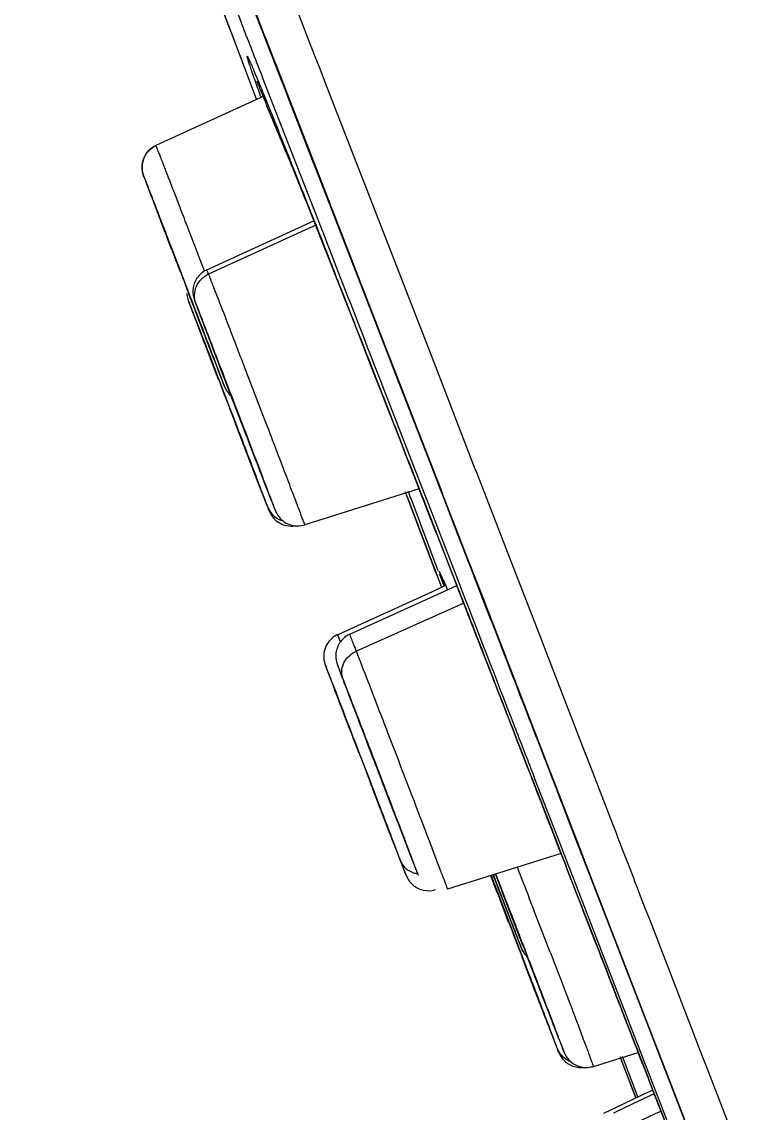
# Model space of a CAD drawing. Header units: millimetres. Extents: x 19741 to 22117, y -10160 to -6800.
# Drawn here: x 21590.58 to 21599.55, y -8126.5 to -8112.78 of the extents above; entities that cross this region are included whole.
import ezdxf

# ---------------------------------------------------------------- set-up
doc = ezdxf.new("R2010")
doc.units = ezdxf.units.MM

msp = doc.modelspace()

# ---------------------------------------------------------------- linework, layer by layer
at = {"linetype": 'Continuous'}
for p, q in [((21594.337, -8113.403), (21594.387, -8113.531)), ((21593.674, -8113.655), (21593.61, -8113.49)), ((21593.801, -8113.412), (21593.864, -8113.576)), ((21593.873, -8113.572), (21593.81, -8113.409)), ((21594.387, -8113.531), (21594.947, -8114.972)), ((21593.45, -8113.552), (21593.526, -8113.752)), ((21593.996, -8114.481), (21593.674, -8113.655)), ((21593.864, -8113.576), (21594.19, -8114.412)), ((21594.201, -8114.414), (21593.873, -8113.572)), ((21593.621, -8113.717), (21592.266, -8114.339)), ((21593.586, -8113.727), (21593.572, -8113.689)), ((21593.951, -8113.798), (21594.192, -8114.417)), ((21594.225, -8115.069), (21593.996, -8114.481)), ((21594.19, -8114.412), (21594.422, -8115.009)), ((21594.192, -8114.417), (21594.369, -8114.874)), ((21594.413, -8114.962), (21594.201, -8114.414)), ((21593.964, -8114.564), (21593.944, -8114.514)), ((21594.139, -8115.001), (21593.944, -8114.514)), ((21593.948, -8114.511), (21593.954, -8114.526)), ((21594.369, -8114.874), (21594.443, -8115.062)), ((21594.186, -8115.118), (21594.139, -8115.001)), ((21594.431, -8115.008), (21594.413, -8114.962)), ((21594.491, -8115.162), (21594.418, -8114.975)), ((21594.422, -8115.009), (21594.438, -8115.049)), ((21594.428, -8115.024), (21594.443, -8115.064)), ((21594.446, -8115.048), (21594.431, -8115.008)), ((21594.438, -8115.049), (21594.477, -8115.15)), ((21594.475, -8115.122), (21594.446, -8115.048)), ((21594.947, -8114.972), (21595.67, -8116.835)), ((21594.178, -8115.099), (21594.177, -8115.096)), ((21594.177, -8115.096), (21594.186, -8115.118)), ((21594.209, -8115.176), (21594.178, -8115.099)), ((21594.18, -8115.098), (21594.204, -8115.157)), ((21594.202, -8115.153), (21594.25, -8115.274)), ((21594.305, -8115.42), (21594.208, -8115.174)), ((21594.305, -8115.42), (21594.209, -8115.176)), ((21594.234, -8115.091), (21594.225, -8115.069)), ((21594.252, -8115.139), (21594.228, -8115.077)), ((21594.25, -8115.132), (21594.234, -8115.091)), ((21594.334, -8115.348), (21594.25, -8115.132)), ((21594.443, -8115.062), (21594.545, -8115.326)), ((21594.485, -8115.147), (21594.475, -8115.122)), ((21594.477, -8115.15), (21594.54, -8115.314)), ((21594.548, -8115.31), (21594.485, -8115.147)), ((21592.906, -8115.902), (21594.259, -8115.282)), ((21594.25, -8115.274), (21594.275, -8115.336)), ((21594.54, -8115.314), (21595.199, -8117.01)), ((21594.545, -8115.326), (21594.598, -8115.462)), ((21595.207, -8117.008), (21594.548, -8115.31)), ((21594.283, -8115.337), (21592.928, -8115.955)), ((21594.275, -8115.336), (21594.446, -8115.771)), ((21594.354, -8115.401), (21594.334, -8115.348)), ((21594.598, -8115.462), (21595.098, -8116.749)), ((21592.823, -8115.776), (21592.759, -8115.61)), ((21592.877, -8115.916), (21592.823, -8115.776)), ((21592.676, -8116.18), (21592.612, -8116.013)), ((21592.688, -8116.328), (21592.687, -8116.325)), ((21592.687, -8116.325), (21592.687, -8116.325)), ((21592.753, -8116.5), (21592.818, -8116.673)), ((21592.818, -8116.673), (21592.855, -8116.769)), ((21592.855, -8116.769), (21592.863, -8116.79)), ((21592.863, -8116.79), (21592.901, -8116.889)), ((21595.098, -8116.749), (21595.814, -8118.593)), ((21595.67, -8116.835), (21595.716, -8116.954)), ((21592.901, -8116.889), (21592.993, -8117.131)), ((21595.716, -8116.954), (21596.277, -8118.402)), ((21593.388, -8117.145), (21593.367, -8117.088)), ((21594.95, -8117.054), (21595.016, -8117.224)), ((21595.011, -8117.091), (21594.993, -8117.044)), ((21595.014, -8117.099), (21594.995, -8117.051)), ((21595.056, -8117.207), (21595.011, -8117.091)), ((21595.199, -8117.01), (21595.245, -8117.128)), ((21595.253, -8117.125), (21595.207, -8117.008)), ((21592.993, -8117.131), (21592.998, -8117.145)), ((21592.998, -8117.145), (21593.048, -8117.276)), ((21593.053, -8117.265), (21593.003, -8117.135)), ((21595.642, -8118.717), (21595.056, -8117.207)), ((21595.245, -8117.128), (21595.808, -8118.579)), ((21595.808, -8118.557), (21595.253, -8117.125)), ((21593.157, -8117.537), (21593.053, -8117.265)), ((21593.184, -8117.606), (21593.157, -8117.537)), ((21593.204, -8117.659), (21593.184, -8117.606)), ((21593.262, -8117.81), (21593.204, -8117.659)), ((21593.433, -8118.069), (21593.439, -8118.084)), ((21593.439, -8118.084), (21593.48, -8118.191)), ((21593.48, -8118.191), (21593.486, -8118.207)), ((21593.486, -8118.207), (21593.528, -8118.316)), ((21593.528, -8118.316), (21593.649, -8118.629)), ((21595.469, -8118.383), (21595.605, -8118.73)), ((21596.277, -8118.402), (21596.299, -8118.458)), ((21596.282, -8118.415), (21596.304, -8118.471)), ((21596.299, -8118.458), (21596.727, -8119.564)), ((21595.817, -8118.581), (21595.808, -8118.557)), ((21595.808, -8118.579), (21595.83, -8118.636)), ((21595.867, -8118.71), (21595.812, -8118.569)), ((21595.814, -8118.593), (21595.835, -8118.65)), ((21595.814, -8118.596), (21595.86, -8118.713)), ((21595.814, -8118.596), (21595.86, -8118.713)), ((21595.83, -8118.614), (21595.817, -8118.581)), ((21595.839, -8118.637), (21595.83, -8118.614)), ((21593.649, -8118.629), (21593.681, -8118.71)), ((21593.681, -8118.71), (21593.686, -8118.725)), ((21595.575, -8118.655), (21594.136, -8119.106)), ((21595.396, -8118.687), (21595.431, -8118.778)), ((21595.397, -8118.689), (21595.432, -8118.78)), ((21595.401, -8118.7), (21595.428, -8118.77)), ((21595.464, -8118.755), (21595.439, -8118.687)), ((21595.473, -8118.777), (21595.464, -8118.755)), ((21595.605, -8118.73), (21595.628, -8118.79)), ((21595.609, -8118.741), (21595.633, -8118.802)), ((21595.666, -8118.778), (21595.642, -8118.717)), ((21595.669, -8118.787), (21595.646, -8118.726)), ((21595.83, -8118.636), (21595.854, -8118.697)), ((21595.835, -8118.65), (21595.859, -8118.711)), ((21595.853, -8118.674), (21595.839, -8118.637)), ((21595.862, -8118.698), (21595.853, -8118.674)), ((21595.854, -8118.697), (21596.034, -8119.161)), ((21595.859, -8118.711), (21596.202, -8119.595)), ((21596.04, -8119.157), (21595.862, -8118.698)), ((21593.672, -8118.887), (21593.634, -8118.784)), ((21593.749, -8118.884), (21593.75, -8118.887)), ((21595.428, -8118.77), (21595.44, -8118.803)), ((21595.431, -8118.778), (21595.783, -8119.704)), ((21595.437, -8118.793), (21595.782, -8119.703)), ((21595.477, -8118.788), (21595.468, -8118.766)), ((21595.816, -8119.686), (21595.473, -8118.777)), ((21595.628, -8118.79), (21595.974, -8119.677)), ((21596.011, -8119.667), (21595.666, -8118.778)), ((21594.137, -8119.107), (21594.136, -8119.106)), ((21596.034, -8119.161), (21596.2, -8119.59)), ((21596.189, -8119.54), (21596.04, -8119.157)), ((21596.21, -8119.595), (21596.189, -8119.54)), ((21596.727, -8119.564), (21597.116, -8120.568)), ((21595.782, -8119.703), (21595.783, -8119.704)), ((21595.783, -8119.704), (21595.8, -8119.75)), ((21595.784, -8119.706), (21595.855, -8119.893)), ((21595.784, -8119.706), (21595.801, -8119.752)), ((21595.974, -8119.677), (21596.045, -8119.858)), ((21596.076, -8119.836), (21596.011, -8119.667)), ((21596.2, -8119.59), (21596.262, -8119.749)), ((21596.202, -8119.595), (21596.263, -8119.753)), ((21596.251, -8119.699), (21596.207, -8119.587)), ((21596.271, -8119.752), (21596.251, -8119.699)), ((21595.8, -8119.75), (21595.8, -8119.75)), ((21595.8, -8119.75), (21595.854, -8119.893)), ((21595.885, -8119.867), (21595.833, -8119.73)), ((21595.88, -8119.846), (21595.891, -8119.874)), ((21596.262, -8119.749), (21596.297, -8119.841)), ((21596.263, -8119.753), (21596.297, -8119.841)), ((21596.34, -8119.93), (21596.269, -8119.747)), ((21594.702, -8120.484), (21595.938, -8119.919)), ((21594.805, -8120.373), (21595.787, -8119.924)), ((21595.787, -8119.924), (21595.91, -8119.868)), ((21595.933, -8119.92), (21595.909, -8119.867)), ((21595.938, -8119.919), (21596.057, -8119.865)), ((21596.048, -8119.869), (21596.044, -8119.857)), ((21597.133, -8121.979), (21596.34, -8119.93)), ((21596.135, -8120.092), (21594.786, -8120.697)), ((21594.55, -8120.489), (21594.805, -8120.373)), ((21594.702, -8120.483), (21594.702, -8120.483)), ((21597.116, -8120.568), (21597.167, -8120.7)), ((21597.167, -8120.7), (21597.175, -8120.72)), ((21597.171, -8120.711), (21597.179, -8120.731)), ((21597.175, -8120.72), (21597.629, -8121.895)), ((21594.396, -8120.874), (21594.399, -8120.881)), ((21594.399, -8120.881), (21594.404, -8120.894)), ((21594.404, -8120.894), (21594.415, -8120.925)), ((21594.415, -8120.925), (21594.46, -8121.043)), ((21594.46, -8121.045), (21594.46, -8121.044)), ((21594.46, -8121.045), (21594.523, -8121.21)), ((21594.523, -8121.21), (21594.557, -8121.3)), ((21594.557, -8121.3), (21594.565, -8121.322)), ((21594.565, -8121.322), (21594.599, -8121.409)), ((21594.599, -8121.409), (21594.604, -8121.422)), ((21594.604, -8121.422), (21594.692, -8121.653)), ((21594.692, -8121.653), (21594.698, -8121.668)), ((21594.698, -8121.668), (21594.795, -8121.922)), ((21594.8, -8121.914), (21594.782, -8121.866)), ((21597.629, -8121.895), (21597.671, -8122.003)), ((21597.633, -8121.904), (21597.691, -8122.054)), ((21594.852, -8122.049), (21594.8, -8121.914)), ((21594.958, -8122.324), (21594.852, -8122.049)), ((21597.165, -8122.062), (21597.133, -8121.979)), ((21597.165, -8122.06), (21597.133, -8121.979)), ((21597.671, -8122.003), (21597.687, -8122.043)), ((21597.687, -8122.043), (21598.005, -8122.866)), ((21597.163, -8122.076), (21597.205, -8122.183)), ((21597.214, -8122.187), (21597.165, -8122.06)), ((21597.166, -8122.085), (21597.229, -8122.248)), ((21597.205, -8122.183), (21597.225, -8122.236)), ((21596.983, -8122.27), (21597.004, -8122.323)), ((21596.987, -8122.28), (21597.008, -8122.334)), ((21597.004, -8122.323), (21597.321, -8123.141)), ((21597.035, -8122.312), (21597.015, -8122.258)), ((21597.039, -8122.321), (21597.018, -8122.268)), ((21597.351, -8123.128), (21597.035, -8122.312)), ((21597.234, -8122.24), (21597.214, -8122.187)), ((21597.236, -8122.245), (21597.215, -8122.191)), ((21597.225, -8122.236), (21597.538, -8123.045)), ((21597.527, -8122.998), (21597.234, -8122.24)), ((21595.152, -8122.453), (21595.254, -8122.716)), ((21595.098, -8122.711), (21595.228, -8123.048)), ((21595.254, -8122.716), (21595.3, -8122.834)), ((21597.406, -8122.704), (21597.542, -8123.054)), ((21595.3, -8122.834), (21595.306, -8122.852)), ((21595.306, -8122.852), (21595.344, -8122.949)), ((21598.005, -8122.866), (21598.054, -8122.993)), ((21595.344, -8122.949), (21595.351, -8122.967)), ((21595.351, -8122.967), (21595.385, -8123.057)), ((21597.32, -8123.14), (21597.234, -8122.918)), ((21597.593, -8123.167), (21597.527, -8122.998)), ((21595.345, -8123.339), (21595.245, -8123.074)), ((21595.385, -8123.057), (21595.391, -8123.072)), ((21595.391, -8123.072), (21595.493, -8123.333)), ((21597.413, -8123.379), (21597.32, -8123.14)), ((21597.321, -8123.141), (21597.335, -8123.175)), ((21597.398, -8123.249), (21597.351, -8123.128)), ((21597.65, -8123.315), (21597.532, -8123.01)), ((21597.538, -8123.045), (21597.587, -8123.171)), ((21597.542, -8123.054), (21597.59, -8123.179)), ((21597.359, -8123.239), (21595.932, -8123.687)), ((21597.335, -8123.175), (21597.391, -8123.321)), ((21597.453, -8123.391), (21597.398, -8123.249)), ((21597.587, -8123.171), (21597.609, -8123.23)), ((21597.59, -8123.179), (21597.634, -8123.293)), ((21597.591, -8123.182), (21597.635, -8123.297)), ((21597.619, -8123.236), (21597.593, -8123.167)), ((21597.609, -8123.23), (21597.632, -8123.287)), ((21597.637, -8123.283), (21597.619, -8123.236)), ((21597.646, -8123.304), (21597.637, -8123.283)), ((21595.363, -8123.385), (21595.345, -8123.339)), ((21595.493, -8123.333), (21595.493, -8123.335)), ((21597.391, -8123.321), (21597.413, -8123.377)), ((21597.393, -8123.325), (21597.423, -8123.403)), ((21597.413, -8123.377), (21597.421, -8123.397)), ((21597.421, -8123.397), (21597.933, -8124.717)), ((21597.514, -8123.549), (21597.452, -8123.389)), ((21597.632, -8123.287), (21597.64, -8123.309)), ((21597.634, -8123.293), (21597.718, -8123.509)), ((21597.635, -8123.297), (21597.644, -8123.318)), ((21597.64, -8123.309), (21597.704, -8123.474)), ((21597.713, -8123.479), (21597.646, -8123.304)), ((21596.647, -8123.948), (21596.479, -8123.514)), ((21596.666, -8123.914), (21596.511, -8123.506)), ((21596.533, -8123.498), (21596.656, -8123.82)), ((21597.961, -8124.703), (21597.514, -8123.549)), ((21597.704, -8123.474), (21597.719, -8123.512)), ((21598.149, -8124.605), (21597.713, -8123.479)), ((21597.716, -8123.506), (21598.149, -8124.623)), ((21597.718, -8123.509), (21598.152, -8124.633)), ((21596.606, -8123.777), (21596.699, -8124.015)), ((21596.656, -8123.82), (21596.786, -8124.159)), ((21596.751, -8124.22), (21596.647, -8123.948)), ((21596.741, -8124.111), (21596.666, -8123.914)), ((21596.699, -8124.015), (21596.766, -8124.188)), ((21596.749, -8124.146), (21596.779, -8124.223)), ((21596.86, -8124.504), (21596.751, -8124.22)), ((21596.766, -8124.188), (21596.829, -8124.35)), ((21596.779, -8124.223), (21596.783, -8124.234)), ((21596.783, -8124.234), (21596.808, -8124.296)), ((21596.821, -8124.321), (21596.799, -8124.262)), ((21596.829, -8124.35), (21596.848, -8124.398)), ((21596.848, -8124.398), (21596.854, -8124.414)), ((21596.854, -8124.414), (21596.858, -8124.424)), ((21596.858, -8124.424), (21596.861, -8124.43)), ((21596.915, -8124.647), (21596.86, -8124.504)), ((21599.032, -8126.891), (21598.149, -8124.605)), ((21598.149, -8124.623), (21598.687, -8126.016)), ((21598.152, -8124.633), (21598.735, -8126.14)), ((21596.916, -8124.671), (21597.018, -8124.937)), ((21598.839, -8126.975), (21597.961, -8124.703)), ((21597.018, -8124.937), (21597.062, -8125.052)), ((21597.062, -8125.052), (21597.17, -8125.33)), ((21597.17, -8125.33), (21597.239, -8125.509)), ((21597.239, -8125.509), (21597.302, -8125.669)), ((21597.314, -8125.694), (21597.278, -8125.598)), ((21597.302, -8125.669), (21597.319, -8125.713)), ((21597.319, -8125.713), (21597.325, -8125.728)), ((21597.325, -8125.728), (21597.329, -8125.738)), ((21597.329, -8125.738), (21597.331, -8125.743)), ((21597.379, -8125.695), (21597.378, -8125.692)), ((21597.379, -8125.695), (21597.387, -8125.715)), ((21597.387, -8125.715), (21597.393, -8125.729)), ((21597.393, -8125.729), (21597.395, -8125.735)), ((21597.395, -8125.735), (21597.397, -8125.741)), ((21597.765, -8125.916), (21598.33, -8125.742)), ((21598.1, -8125.793), (21598.298, -8126.312)), ((21598.103, -8125.802), (21598.296, -8126.307)), ((21598.325, -8126.299), (21598.133, -8125.794)), ((21599.126, -8125.766), (21599.183, -8125.913)), ((21599.167, -8125.87), (21599.183, -8125.912)), ((21598.687, -8126.016), (21599.025, -8126.89)), ((21599.183, -8125.912), (21599.548, -8126.858)), ((21598.735, -8126.14), (21599.028, -8126.898)), ((21598.531, -8126.262), (21598.269, -8126.385)), ((21598.139, -8126.39), (21597.891, -8126.508)), ((21598.269, -8126.385), (21598.018, -8126.505))]:
    msp.add_line(p, q, dxfattribs=at)
for points in [[(21592.799, -8111.827), (21592.928, -8112.17), (21593.065, -8112.533), (21593.211, -8112.919), (21593.366, -8113.329), (21593.53, -8113.764)], [(21594.139, -8115.001), (21594.099, -8114.9), (21594.063, -8114.811), (21594.032, -8114.733), (21594.005, -8114.666), (21593.964, -8114.564)], [(21593.835, -8119.092), (21593.849, -8119.099), (21593.867, -8119.106), (21593.887, -8119.113), (21593.909, -8119.118), (21593.934, -8119.122), (21593.96, -8119.124), (21593.987, -8119.123), (21594.013, -8119.121), (21594.018, -8119.12)], [(21594.55, -8120.488), (21594.537, -8120.494), (21594.513, -8120.508), (21594.49, -8120.524), (21594.472, -8120.54), (21594.455, -8120.556), (21594.439, -8120.575), (21594.422, -8120.598), (21594.408, -8120.624), (21594.396, -8120.65), (21594.388, -8120.673), (21594.382, -8120.694), (21594.378, -8120.715), (21594.376, -8120.735), (21594.375, -8120.753), (21594.375, -8120.77), (21594.376, -8120.788), (21594.378, -8120.805), (21594.381, -8120.819), (21594.383, -8120.832), (21594.386, -8120.842), (21594.388, -8120.85), (21594.39, -8120.855), (21594.391, -8120.859), (21594.392, -8120.862), (21594.393, -8120.865), (21594.394, -8120.868), (21594.396, -8120.874)], [(21596.503, -8123.508), (21596.513, -8123.535), (21596.606, -8123.777)], [(21596.861, -8124.43), (21596.862, -8124.433), (21596.863, -8124.436), (21596.865, -8124.44), (21596.867, -8124.445), (21596.87, -8124.451), (21596.875, -8124.46), (21596.881, -8124.471)], [(21596.881, -8124.471), (21596.889, -8124.483), (21596.897, -8124.496), (21596.907, -8124.509), (21596.919, -8124.522), (21596.93, -8124.533)], [(21597.331, -8125.743), (21597.333, -8125.746), (21597.334, -8125.749), (21597.336, -8125.753), (21597.338, -8125.758), (21597.342, -8125.766), (21597.347, -8125.775), (21597.353, -8125.786), (21597.36, -8125.797), (21597.369, -8125.81), (21597.379, -8125.823), (21597.39, -8125.835), (21597.401, -8125.847), (21597.413, -8125.858), (21597.427, -8125.869), (21597.441, -8125.88), (21597.456, -8125.889), (21597.472, -8125.898)], [(21597.397, -8125.741), (21597.399, -8125.744), (21597.4, -8125.747), (21597.402, -8125.751), (21597.404, -8125.755), (21597.407, -8125.762), (21597.412, -8125.771), (21597.418, -8125.782), (21597.425, -8125.794), (21597.433, -8125.806), (21597.443, -8125.818), (21597.453, -8125.83), (21597.464, -8125.841), (21597.476, -8125.853), (21597.488, -8125.863), (21597.502, -8125.874), (21597.516, -8125.883), (21597.532, -8125.892), (21597.548, -8125.901), (21597.564, -8125.908), (21597.582, -8125.914), (21597.6, -8125.92), (21597.618, -8125.924), (21597.637, -8125.927), (21597.656, -8125.929), (21597.676, -8125.93), (21597.695, -8125.929), (21597.714, -8125.927), (21597.734, -8125.924), (21597.753, -8125.92), (21597.765, -8125.916)], [(21597.472, -8125.898), (21597.489, -8125.906), (21597.506, -8125.913), (21597.524, -8125.919), (21597.543, -8125.924), (21597.562, -8125.928), (21597.582, -8125.931), (21597.601, -8125.932), (21597.621, -8125.932), (21597.641, -8125.93), (21597.653, -8125.929)], [(21598.513, -8126.215), (21598.383, -8126.276), (21598.139, -8126.39)]]:
    msp.add_lwpolyline(points, dxfattribs=at)
for centre, radius, start, end in [((21527.66, -8143.684), 70.516, 20.67733, 20.80857), ((21589.9, -8120.289), 4.024, 20.0036, 20.3957), ((21593.943, -8118.775), 0.294, 239.6993, 249.2309), ((21593.944, -8118.774), 0.296, 249.2276, 254.061), ((21595.594, -8123.199), 0.297, 252.3745, 262.6144), ((21369.507, -8212.607), 244.173, 21.15651, 21.28677), ((21520.29, -8153.171), 81.788, 20.69896, 20.81255), ((21534.398, -8149.32), 67.206, 20.6697, 20.79882), ((21593.2, -8127.225), 4.389, 20.0701, 20.4147), ((21597.547, -8125.604), 0.25, 201.1097, 207.0607), ((21622.128, -8177.491), 56.169, 114.746, 115.3259)]:
    msp.add_arc(centre, radius, start, end, dxfattribs=at)
for centre, major_axis, ratio, start_param, end_param in [((21592.622, -8116.049), (-0.144, 0.376), 0.002904, -3.142593, -0.001), ((21593.182, -8117.614), (-0.144, 0.376), 0.002907, 3.140835, 6.542189), ((21593.261, -8117.611), (-0.144, 0.376), 0.002907, -3.402599, 0.000077), ((21594.905, -8122.197), (-0.144, 0.376), 0.002914, 3.140874, 6.802669), ((21595.057, -8122.192), (-0.144, 0.376), 0.002914, -3.663083, 0.000106), ((21596.813, -8124.393), (-0.144, 0.375), 0.002916, 3.140941, 6.543123), ((21596.879, -8124.39), (-0.144, 0.375), 0.002916, -3.403539, 0.00018)]:
    msp.add_ellipse(centre, major_axis=major_axis, ratio=ratio, start_param=start_param, end_param=end_param, dxfattribs=at)
for points, knots in [([(21590.58, -8105.259), (21590.59, -8105.278), (21590.618, -8105.343), (21590.712, -8105.561), (21590.889, -8106), (21591.176, -8106.714), (21591.556, -8107.674), (21592.029, -8108.876), (21592.839, -8110.943), (21593.489, -8112.611), (21593.951, -8113.798)], [0, 0, 0, 0, 0.007104, 0.023093, 0.07775, 0.161702, 0.274395, 0.415278, 0.583701, 1, 1, 1, 1]), ([(21591.316, -8105.669), (21591.511, -8106.164), (21592.523, -8108.74), (21593.527, -8111.319), (21594.337, -8113.403)], [0, 0, 0, 0, 0.192266, 1, 1, 1, 1]), ([(21593.61, -8113.49), (21593.531, -8113.286), (21593.233, -8112.521), (21592.934, -8111.757), (21592.715, -8111.196)], [0, 0, 0, 0, 0.266566, 1, 1, 1, 1]), ([(21592.98, -8111.308), (21593.045, -8111.474), (21593.319, -8112.175), (21593.592, -8112.877), (21593.801, -8113.412)], [0, 0, 0, 0, 0.237054, 1, 1, 1, 1]), ([(21593.81, -8113.409), (21593.741, -8113.231), (21593.474, -8112.545), (21593.207, -8111.86), (21593.009, -8111.352)], [0, 0, 0, 0, 0.260006, 1, 1, 1, 1]), ([(21592.742, -8111.677), (21592.798, -8111.825), (21593.034, -8112.45), (21593.27, -8113.075), (21593.45, -8113.552)], [0, 0, 0, 0, 0.236953, 1, 1, 1, 1]), ([(21593.572, -8113.689), (21593.548, -8113.62), (21593.513, -8113.524), (21593.472, -8113.406), (21593.449, -8113.339), (21593.433, -8113.289), (21593.419, -8113.248), (21593.416, -8113.232), (21593.411, -8113.216), (21593.413, -8113.216)], [0, 0, 0, 0, 0.439073, 0.611369, 0.752126, 0.861318, 0.938928, 0.984991, 1, 1, 1, 1]), ([(21593.413, -8113.216), (21593.416, -8113.215), (21593.421, -8113.23), (21593.433, -8113.248), (21593.449, -8113.288), (21593.472, -8113.338), (21593.5, -8113.405), (21593.55, -8113.523), (21593.589, -8113.619), (21593.617, -8113.688)], [0, 0, 0, 0, 0.017939, 0.066225, 0.145189, 0.254852, 0.395196, 0.566192, 1, 1, 1, 1]), ([(21593.613, -8113.719), (21593.602, -8113.692), (21593.587, -8113.654), (21593.568, -8113.608), (21593.557, -8113.581), (21593.548, -8113.561), (21593.543, -8113.545), (21593.538, -8113.539), (21593.537, -8113.532), (21593.536, -8113.532)], [0, 0, 0, 0, 0.432114, 0.60383, 0.745132, 0.855703, 0.935235, 0.983424, 1, 1, 1, 1]), ([(21593.998, -8114.649), (21593.957, -8114.553), (21593.827, -8114.244), (21593.7, -8113.934), (21593.613, -8113.719)], [0, 0, 0, 0, 0.308976, 1, 1, 1, 1]), ([(21593.617, -8113.688), (21593.64, -8113.744), (21593.751, -8114.018), (21593.861, -8114.292), (21593.948, -8114.511)], [0, 0, 0, 0, 0.204374, 1, 1, 1, 1]), ([(21592.111, -8114.719), (21592.085, -8114.65), (21592.085, -8114.486), (21592.199, -8114.369), (21592.266, -8114.339)], [0, 0, 0, 0, 0.499819, 1, 1, 1, 1]), ([(21592.266, -8114.339), (21592.22, -8114.36), (21592.137, -8114.428), (21592.083, -8114.569), (21592.094, -8114.674), (21592.122, -8114.748), (21592.151, -8114.827), (21592.201, -8114.959), (21592.27, -8115.141), (21592.355, -8115.365), (21592.453, -8115.62), (21592.522, -8115.799), (21592.557, -8115.893)], [0, 0, 0, 0, 0.089813, 0.179189, 0.254764, 0.270171, 0.319167, 0.402998, 0.518835, 0.661492, 0.824398, 1, 1, 1, 1]), ([(21592.759, -8115.61), (21592.726, -8115.523), (21592.661, -8115.355), (21592.568, -8115.113), (21592.484, -8114.896), (21592.412, -8114.709), (21592.359, -8114.574), (21592.325, -8114.485), (21592.305, -8114.435), (21592.289, -8114.394), (21592.278, -8114.368), (21592.273, -8114.352), (21592.268, -8114.346), (21592.268, -8114.339), (21592.266, -8114.338)], [0, 0, 0, 0, 0.204954, 0.396494, 0.569072, 0.717735, 0.838143, 0.886653, 0.926893, 0.95852, 0.981329, 0.989387, 0.995194, 1, 1, 1, 1]), ([(21593.953, -8114.526), (21593.971, -8114.57), (21594.047, -8114.761), (21594.123, -8114.952), (21594.18, -8115.098)], [0, 0, 0, 0, 0.2334, 1, 1, 1, 1]), ([(21592.111, -8114.719), (21592.112, -8114.725), (21592.122, -8114.746), (21592.138, -8114.795), (21592.169, -8114.874), (21592.209, -8114.982), (21592.261, -8115.116), (21592.345, -8115.338), (21592.412, -8115.514), (21592.459, -8115.637)], [0, 0, 0, 0, 0.018649, 0.07098, 0.157765, 0.276607, 0.42418, 0.59676, 1, 1, 1, 1]), ([(21592.612, -8116.013), (21592.549, -8115.848), (21592.456, -8115.607), (21592.339, -8115.302), (21592.264, -8115.108), (21592.203, -8114.95), (21592.16, -8114.843), (21592.136, -8114.778), (21592.122, -8114.746), (21592.116, -8114.726), (21592.111, -8114.719)], [0, 0, 0, 0, 0.383694, 0.55638, 0.707451, 0.831489, 0.923701, 0.956523, 0.980043, 1, 1, 1, 1]), ([(21596.044, -8119.857), (21595.864, -8119.396), (21595.287, -8117.916), (21594.708, -8116.437), (21594.305, -8115.42)], [0, 0, 0, 0, 0.311463, 1, 1, 1, 1]), ([(21594.993, -8117.044), (21594.938, -8116.903), (21594.725, -8116.355), (21594.512, -8115.807), (21594.354, -8115.399)], [0, 0, 0, 0, 0.256908, 1, 1, 1, 1]), ([(21594.446, -8115.771), (21594.485, -8115.87), (21594.653, -8116.298), (21594.821, -8116.725), (21594.95, -8117.054)], [0, 0, 0, 0, 0.231676, 1, 1, 1, 1]), ([(21592.906, -8115.901), (21592.861, -8115.921), (21592.782, -8115.985), (21592.724, -8116.12), (21592.731, -8116.227), (21592.757, -8116.301), (21592.785, -8116.374), (21592.83, -8116.493), (21592.892, -8116.658), (21592.971, -8116.864), (21593.061, -8117.101), (21593.125, -8117.268), (21593.159, -8117.356)], [0, 0, 0, 0, 0.091338, 0.182531, 0.265393, 0.285052, 0.331281, 0.411389, 0.523485, 0.663028, 0.824146, 1, 1, 1, 1]), ([(21592.769, -8116.326), (21592.743, -8116.259), (21592.747, -8116.097), (21592.861, -8115.985), (21592.928, -8115.955)], [0, 0, 0, 0, 0.493838, 1, 1, 1, 1]), ([(21592.928, -8115.955), (21592.925, -8115.947), (21592.919, -8115.934), (21592.913, -8115.916), (21592.908, -8115.907), (21592.907, -8115.901), (21592.906, -8115.901)], [0, 0, 0, 0, 0.43093, 0.74203, 0.932091, 1, 1, 1, 1]), ([(21593.007, -8116.158), (21592.999, -8116.137), (21592.973, -8116.069), (21592.946, -8116.001), (21592.928, -8115.955)], [0, 0, 0, 0, 0.315066, 1, 1, 1, 1]), ([(21593.003, -8117.135), (21592.95, -8116.997), (21592.9, -8116.865), (21592.639, -8116.196), (21592.688, -8116.328)], [0, 0, 0, 0, 0.509836, 1, 1, 1, 1]), ([(21592.653, -8116.2), (21592.655, -8116.224), (21592.664, -8116.267), (21592.68, -8116.307), (21592.687, -8116.325)], [0, 0, 0, 0, 0.551722, 1, 1, 1, 1]), ([(21592.668, -8116.18), (21592.77, -8116.446), (21592.905, -8116.798), (21593.058, -8117.191), (21593.107, -8117.318), (21593.124, -8117.359)], [0, 0, 0, 0, 0.675458, 0.895855, 1, 1, 1, 1]), ([(21593.032, -8117.11), (21593.008, -8117.048), (21592.89, -8116.738), (21592.771, -8116.428), (21592.676, -8116.18)], [0, 0, 0, 0, 0.199195, 1, 1, 1, 1]), ([(21592.676, -8116.202), (21592.734, -8116.351), (21592.839, -8116.626), (21592.977, -8116.983), (21593.067, -8117.214), (21593.115, -8117.337), (21593.131, -8117.378), (21593.139, -8117.394)], [0, 0, 0, 0, 0.376488, 0.689062, 0.899007, 0.957644, 1, 1, 1, 1]), ([(21592.769, -8116.325), (21592.73, -8116.228), (21592.973, -8116.873), (21593.069, -8117.121), (21593.248, -8117.59), (21593.331, -8117.805)], [0, 0, 0, 0, 0.197815, 0.562414, 1, 1, 1, 1]), ([(21593.367, -8117.088), (21593.331, -8116.997), (21593.212, -8116.686), (21593.092, -8116.376), (21593.007, -8116.158)], [0, 0, 0, 0, 0.296017, 1, 1, 1, 1]), ([(21592.687, -8116.325), (21592.692, -8116.34), (21592.723, -8116.422), (21592.754, -8116.504), (21592.78, -8116.572)], [0, 0, 0, 0, 0.173348, 1, 1, 1, 1]), ([(21592.688, -8116.328), (21592.692, -8116.339), (21592.713, -8116.396), (21592.735, -8116.453), (21592.753, -8116.5)], [0, 0, 0, 0, 0.185861, 1, 1, 1, 1]), ([(21593.749, -8118.884), (21593.872, -8119.194), (21593.264, -8117.605), (21593.079, -8117.128), (21592.85, -8116.531), (21592.769, -8116.325)], [0, 0, 0, 0, 0.365627, 0.758257, 1, 1, 1, 1]), ([(21592.78, -8116.572), (21592.798, -8116.62), (21592.886, -8116.851), (21592.974, -8117.081), (21593.044, -8117.264)], [0, 0, 0, 0, 0.207795, 1, 1, 1, 1]), ([(21593.128, -8117.367), (21593.127, -8117.361), (21593.116, -8117.34), (21593.101, -8117.29), (21593.069, -8117.21), (21593.046, -8117.147), (21593.032, -8117.11)], [0, 0, 0, 0, 0.067401, 0.256654, 0.57046, 1, 1, 1, 1]), ([(21594.136, -8119.106), (21594.131, -8119.088), (21594.107, -8119.029), (21594.062, -8118.904), (21593.988, -8118.713), (21593.851, -8118.351), (21593.649, -8117.822), (21593.478, -8117.378), (21593.388, -8117.145)], [0, 0, 0, 0, 0.026358, 0.090778, 0.190132, 0.319696, 0.64327, 1, 1, 1, 1]), ([(21595.016, -8117.224), (21595.053, -8117.316), (21595.204, -8117.703), (21595.355, -8118.089), (21595.469, -8118.383)], [0, 0, 0, 0, 0.23871, 1, 1, 1, 1]), ([(21593.139, -8117.394), (21593.143, -8117.401), (21593.161, -8117.434), (21593.186, -8117.463), (21593.208, -8117.483)], [0, 0, 0, 0, 0.211574, 1, 1, 1, 1]), ([(21593.317, -8117.767), (21593.365, -8117.892), (21593.509, -8118.266), (21593.652, -8118.64), (21593.75, -8118.887)], [0, 0, 0, 0, 0.33615, 1, 1, 1, 1]), ([(21593.256, -8117.816), (21593.286, -8117.894), (21593.39, -8118.166), (21593.495, -8118.438), (21593.571, -8118.632)], [0, 0, 0, 0, 0.285216, 1, 1, 1, 1]), ([(21593.577, -8118.633), (21593.555, -8118.576), (21593.451, -8118.302), (21593.346, -8118.028), (21593.262, -8117.81)], [0, 0, 0, 0, 0.206224, 1, 1, 1, 1]), ([(21593.367, -8118.106), (21593.385, -8118.152), (21593.448, -8118.316), (21593.511, -8118.48), (21593.557, -8118.598)], [0, 0, 0, 0, 0.278668, 1, 1, 1, 1]), ([(21593.557, -8118.598), (21593.578, -8118.652), (21593.614, -8118.744), (21593.658, -8118.856), (21593.689, -8118.936), (21593.732, -8119.021), (21593.79, -8119.07), (21593.835, -8119.092)], [0, 0, 0, 0, 0.301494, 0.509712, 0.623315, 0.745067, 1, 1, 1, 1]), ([(21593.571, -8118.632), (21593.591, -8118.684), (21593.607, -8118.726), (21593.697, -8118.955), (21593.682, -8118.913)], [0, 0, 0, 0, 0.547478, 1, 1, 1, 1]), ([(21593.686, -8118.725), (21593.693, -8118.741), (21593.713, -8118.794), (21593.734, -8118.847), (21593.749, -8118.884)], [0, 0, 0, 0, 0.311407, 1, 1, 1, 1]), ([(21593.75, -8118.887), (21593.764, -8118.922), (21593.801, -8119.017), (21593.942, -8119.125), (21594.077, -8119.126), (21594.137, -8119.107)], [0, 0, 0, 0, 0.233706, 0.61594, 1, 1, 1, 1]), ([(21595.826, -8119.69), (21595.825, -8119.691), (21595.827, -8119.695), (21595.828, -8119.702), (21595.833, -8119.715), (21595.841, -8119.741), (21595.858, -8119.785), (21595.872, -8119.824), (21595.88, -8119.846)], [0, 0, 0, 0, 0.017037, 0.064731, 0.143636, 0.253849, 0.567216, 1, 1, 1, 1]), ([(21595.909, -8119.867), (21595.898, -8119.841), (21595.878, -8119.797), (21595.854, -8119.746), (21595.84, -8119.717), (21595.833, -8119.702), (21595.829, -8119.696), (21595.827, -8119.69), (21595.826, -8119.69)], [0, 0, 0, 0, 0.432031, 0.745335, 0.85611, 0.935595, 0.983424, 1, 1, 1, 1]), ([(21597.015, -8122.258), (21596.934, -8122.051), (21596.622, -8121.244), (21596.309, -8120.436), (21596.076, -8119.836)], [0, 0, 0, 0, 0.256429, 1, 1, 1, 1]), ([(21596.297, -8119.841), (21596.387, -8120.073), (21596.757, -8121.027), (21597.126, -8121.981), (21597.406, -8122.704)], [0, 0, 0, 0, 0.242996, 1, 1, 1, 1]), ([(21596.045, -8119.858), (21596.119, -8120.048), (21596.432, -8120.852), (21596.745, -8121.657), (21596.983, -8122.27)], [0, 0, 0, 0, 0.236737, 1, 1, 1, 1]), ([(21597.234, -8122.918), (21597.129, -8122.646), (21596.734, -8121.63), (21596.338, -8120.613), (21596.048, -8119.869)], [0, 0, 0, 0, 0.267136, 1, 1, 1, 1]), ([(21594.702, -8120.483), (21594.656, -8120.504), (21594.575, -8120.57), (21594.519, -8120.708), (21594.529, -8120.814), (21594.556, -8120.889), (21594.584, -8120.965), (21594.632, -8121.092), (21594.699, -8121.268), (21594.782, -8121.485), (21594.877, -8121.733), (21594.944, -8121.909), (21594.979, -8122)], [0, 0, 0, 0, 0.09017, 0.180224, 0.258661, 0.275387, 0.32328, 0.405701, 0.520178, 0.661761, 0.824135, 1, 1, 1, 1]), ([(21594.554, -8120.497), (21594.553, -8120.496), (21594.552, -8120.493), (21594.551, -8120.489), (21594.55, -8120.488)], [0, 0, 0, 0, 0.4237, 1, 1, 1, 1]), ([(21594.585, -8120.576), (21594.582, -8120.567), (21594.571, -8120.54), (21594.561, -8120.514), (21594.554, -8120.497)], [0, 0, 0, 0, 0.345122, 1, 1, 1, 1]), ([(21594.786, -8120.697), (21594.775, -8120.667), (21594.754, -8120.614), (21594.729, -8120.548), (21594.711, -8120.507), (21594.705, -8120.488), (21594.702, -8120.483)], [0, 0, 0, 0, 0.421689, 0.732895, 0.926809, 1, 1, 1, 1]), ([(21594.617, -8121.04), (21594.605, -8121.009), (21594.595, -8120.941), (21594.633, -8120.804), (21594.721, -8120.726), (21594.786, -8120.697)], [0, 0, 0, 0, 0.235183, 0.480467, 1, 1, 1, 1]), ([(21595.199, -8121.764), (21595.157, -8121.656), (21595.02, -8121.3), (21594.883, -8120.945), (21594.786, -8120.697)], [0, 0, 0, 0, 0.30184, 1, 1, 1, 1]), ([(21594.782, -8121.866), (21594.713, -8121.687), (21594.586, -8121.359), (21594.49, -8121.106), (21594.363, -8120.788), (21594.438, -8120.987), (21594.46, -8121.045)], [0, 0, 0, 0, 0.458799, 0.763898, 0.851701, 1, 1, 1, 1]), ([(21594.617, -8121.039), (21594.594, -8120.981), (21594.497, -8120.737), (21594.729, -8121.348), (21594.864, -8121.7), (21595.057, -8122.204), (21595.152, -8122.453)], [0, 0, 0, 0, 0.09968, 0.240423, 0.576372, 1, 1, 1, 1]), ([(21594.46, -8121.044), (21594.481, -8121.101), (21594.599, -8121.41), (21594.717, -8121.718), (21594.813, -8121.968)], [0, 0, 0, 0, 0.18629, 1, 1, 1, 1]), ([(21595.493, -8123.333), (21595.506, -8123.369), (21595.526, -8123.416), (21595.546, -8123.471), (21595.557, -8123.495), (21595.56, -8123.506), (21595.563, -8123.511), (21595.559, -8123.499), (21595.557, -8123.491), (21595.541, -8123.45), (21595.52, -8123.393), (21595.485, -8123.301), (21595.442, -8123.188), (21595.369, -8122.995), (21595.262, -8122.716), (21595.076, -8122.23), (21594.859, -8121.666), (21594.689, -8121.226), (21594.617, -8121.039)], [0, 0, 0, 0, 0.040206, 0.053868, 0.062752, 0.066763, 0.066964, 0.067984, 0.073614, 0.083969, 0.10812, 0.142225, 0.185509, 0.237053, 0.360259, 0.50127, 0.787726, 1, 1, 1, 1]), ([(21595.778, -8123.278), (21595.738, -8123.173), (21595.546, -8122.668), (21595.352, -8122.163), (21595.199, -8121.764)], [0, 0, 0, 0, 0.208436, 1, 1, 1, 1]), ([(21594.953, -8122.335), (21594.979, -8122.402), (21595.074, -8122.649), (21595.169, -8122.896), (21595.239, -8123.076)], [0, 0, 0, 0, 0.273122, 1, 1, 1, 1]), ([(21595.245, -8123.074), (21595.224, -8123.019), (21595.128, -8122.769), (21595.033, -8122.519), (21594.958, -8122.324)], [0, 0, 0, 0, 0.22064, 1, 1, 1, 1]), ([(21595.105, -8122.329), (21595.144, -8122.43), (21595.273, -8122.765), (21595.402, -8123.1), (21595.493, -8123.335)], [0, 0, 0, 0, 0.300438, 1, 1, 1, 1]), ([(21598.054, -8122.993), (21598.142, -8123.219), (21598.499, -8124.144), (21598.857, -8125.068), (21599.126, -8125.766)], [0, 0, 0, 0, 0.245289, 1, 1, 1, 1]), ([(21595.228, -8123.048), (21595.275, -8123.169), (21595.354, -8123.365), (21595.432, -8123.581), (21595.498, -8123.637)], [0, 0, 0, 0, 0.601843, 1, 1, 1, 1]), ([(21595.239, -8123.076), (21595.273, -8123.164), (21595.316, -8123.275), (21595.376, -8123.428), (21595.391, -8123.465), (21595.413, -8123.524), (21595.403, -8123.489), (21595.388, -8123.454), (21595.372, -8123.411), (21595.363, -8123.385)], [0, 0, 0, 0, 0.468331, 0.627056, 0.729636, 0.773747, 0.789713, 0.866302, 1, 1, 1, 1]), ([(21595.932, -8123.689), (21595.933, -8123.686), (21595.927, -8123.677), (21595.922, -8123.656), (21595.908, -8123.623), (21595.892, -8123.577), (21595.869, -8123.518), (21595.831, -8123.417), (21595.8, -8123.336), (21595.778, -8123.278)], [0, 0, 0, 0, 0.017584, 0.067402, 0.148906, 0.261362, 0.404024, 0.575743, 1, 1, 1, 1]), ([(21595.345, -8123.338), (21595.358, -8123.372), (21595.402, -8123.434), (21595.468, -8123.471), (21595.504, -8123.482)], [0, 0, 0, 0, 0.48819, 1, 1, 1, 1]), ([(21596.807, -8123.412), (21596.823, -8123.455), (21596.895, -8123.639), (21596.967, -8123.823), (21597.022, -8123.964)], [0, 0, 0, 0, 0.235308, 1, 1, 1, 1]), ([(21598.81, -8126.982), (21598.688, -8126.667), (21598.223, -8125.466), (21597.757, -8124.265), (21597.413, -8123.379)], [0, 0, 0, 0, 0.262601, 1, 1, 1, 1]), ([(21596.474, -8123.517), (21596.49, -8123.561), (21596.564, -8123.755), (21596.639, -8123.949), (21596.696, -8124.099)], [0, 0, 0, 0, 0.225789, 1, 1, 1, 1]), ([(21596.503, -8123.509), (21596.526, -8123.569), (21596.608, -8123.782), (21596.69, -8123.994), (21596.749, -8124.146)], [0, 0, 0, 0, 0.286554, 1, 1, 1, 1]), ([(21596.533, -8123.498), (21596.558, -8123.564), (21596.672, -8123.861), (21596.786, -8124.159), (21596.875, -8124.391)], [0, 0, 0, 0, 0.220217, 1, 1, 1, 1]), ([(21596.818, -8124.22), (21596.793, -8124.154), (21596.7, -8123.912), (21596.607, -8123.671), (21596.539, -8123.495)], [0, 0, 0, 0, 0.272114, 1, 1, 1, 1]), ([(21595.498, -8123.637), (21595.535, -8123.669), (21595.629, -8123.715), (21595.733, -8123.709), (21595.78, -8123.694)], [0, 0, 0, 0, 0.499491, 1, 1, 1, 1]), ([(21597.378, -8125.692), (21597.384, -8125.707), (21597.405, -8125.761), (21597.352, -8125.615), (21597.299, -8125.477), (21597.094, -8124.937), (21596.938, -8124.532), (21596.818, -8124.22)], [0, 0, 0, 0, 0.029342, 0.051846, 0.178494, 0.399559, 1, 1, 1, 1]), ([(21596.808, -8124.296), (21596.813, -8124.311), (21596.829, -8124.351), (21596.845, -8124.392), (21596.856, -8124.418)], [0, 0, 0, 0, 0.355702, 1, 1, 1, 1]), ([(21596.86, -8124.427), (21596.86, -8124.427), (21596.858, -8124.423), (21596.858, -8124.42), (21596.854, -8124.411), (21596.848, -8124.393), (21596.836, -8124.363), (21596.827, -8124.336), (21596.821, -8124.321)], [0, 0, 0, 0, 0.015393, 0.062402, 0.140927, 0.250813, 0.564038, 1, 1, 1, 1]), ([(21596.856, -8124.418), (21596.857, -8124.42), (21596.859, -8124.422), (21596.859, -8124.427), (21596.86, -8124.427)], [0, 0, 0, 0, 0.743949, 1, 1, 1, 1]), ([(21596.914, -8124.493), (21596.966, -8124.627), (21597.12, -8125.027), (21597.273, -8125.427), (21597.378, -8125.692)], [0, 0, 0, 0, 0.33548, 1, 1, 1, 1]), ([(21597.223, -8124.481), (21597.26, -8124.577), (21597.332, -8124.763), (21597.435, -8125.032), (21597.528, -8125.277), (21597.597, -8125.463), (21597.646, -8125.593), (21597.677, -8125.675), (21597.703, -8125.746), (21597.725, -8125.805), (21597.742, -8125.851), (21597.753, -8125.882), (21597.759, -8125.9), (21597.763, -8125.909), (21597.763, -8125.913), (21597.765, -8125.916), (21597.765, -8125.916)], [0, 0, 0, 0, 0.200941, 0.390613, 0.563221, 0.713222, 0.778053, 0.83536, 0.884724, 0.925727, 0.957987, 0.981258, 0.989456, 0.995327, 0.998844, 1, 1, 1, 1]), ([(21596.896, -8124.62), (21596.928, -8124.703), (21597.039, -8124.991), (21597.15, -8125.279), (21597.229, -8125.482)], [0, 0, 0, 0, 0.290835, 1, 1, 1, 1]), ([(21597.224, -8125.456), (21597.203, -8125.401), (21597.101, -8125.131), (21596.998, -8124.862), (21596.915, -8124.647)], [0, 0, 0, 0, 0.2044, 1, 1, 1, 1]), ([(21597.933, -8124.717), (21598.004, -8124.9), (21598.296, -8125.653), (21598.587, -8126.406), (21598.808, -8126.976)], [0, 0, 0, 0, 0.242857, 1, 1, 1, 1]), ([(21597.229, -8125.482), (21597.238, -8125.507), (21597.256, -8125.553), (21597.282, -8125.62), (21597.307, -8125.682), (21597.319, -8125.714), (21597.334, -8125.748), (21597.326, -8125.725), (21597.323, -8125.719)], [0, 0, 0, 0, 0.266163, 0.490158, 0.742794, 0.890147, 0.927687, 1, 1, 1, 1]), ([(21597.486, -8125.86), (21597.468, -8125.854), (21597.402, -8125.823), (21597.349, -8125.766), (21597.325, -8125.718)], [0, 0, 0, 0, 0.259168, 1, 1, 1, 1])]:
    msp.add_open_spline(points, degree=3, knots=knots, dxfattribs=at)
for points in [[(21593.128, -8117.367), (21593.146, -8117.414), (21593.177, -8117.458), (21593.216, -8117.49)], [(21593.672, -8118.887), (21593.695, -8118.945), (21593.74, -8118.998), (21593.794, -8119.03)], [(21596.882, -8124.472), (21596.873, -8124.458), (21596.866, -8124.443), (21596.86, -8124.427)]]:
    msp.add_open_spline(points, degree=3, dxfattribs=at)

doc.saveas('drawing.dxf')
